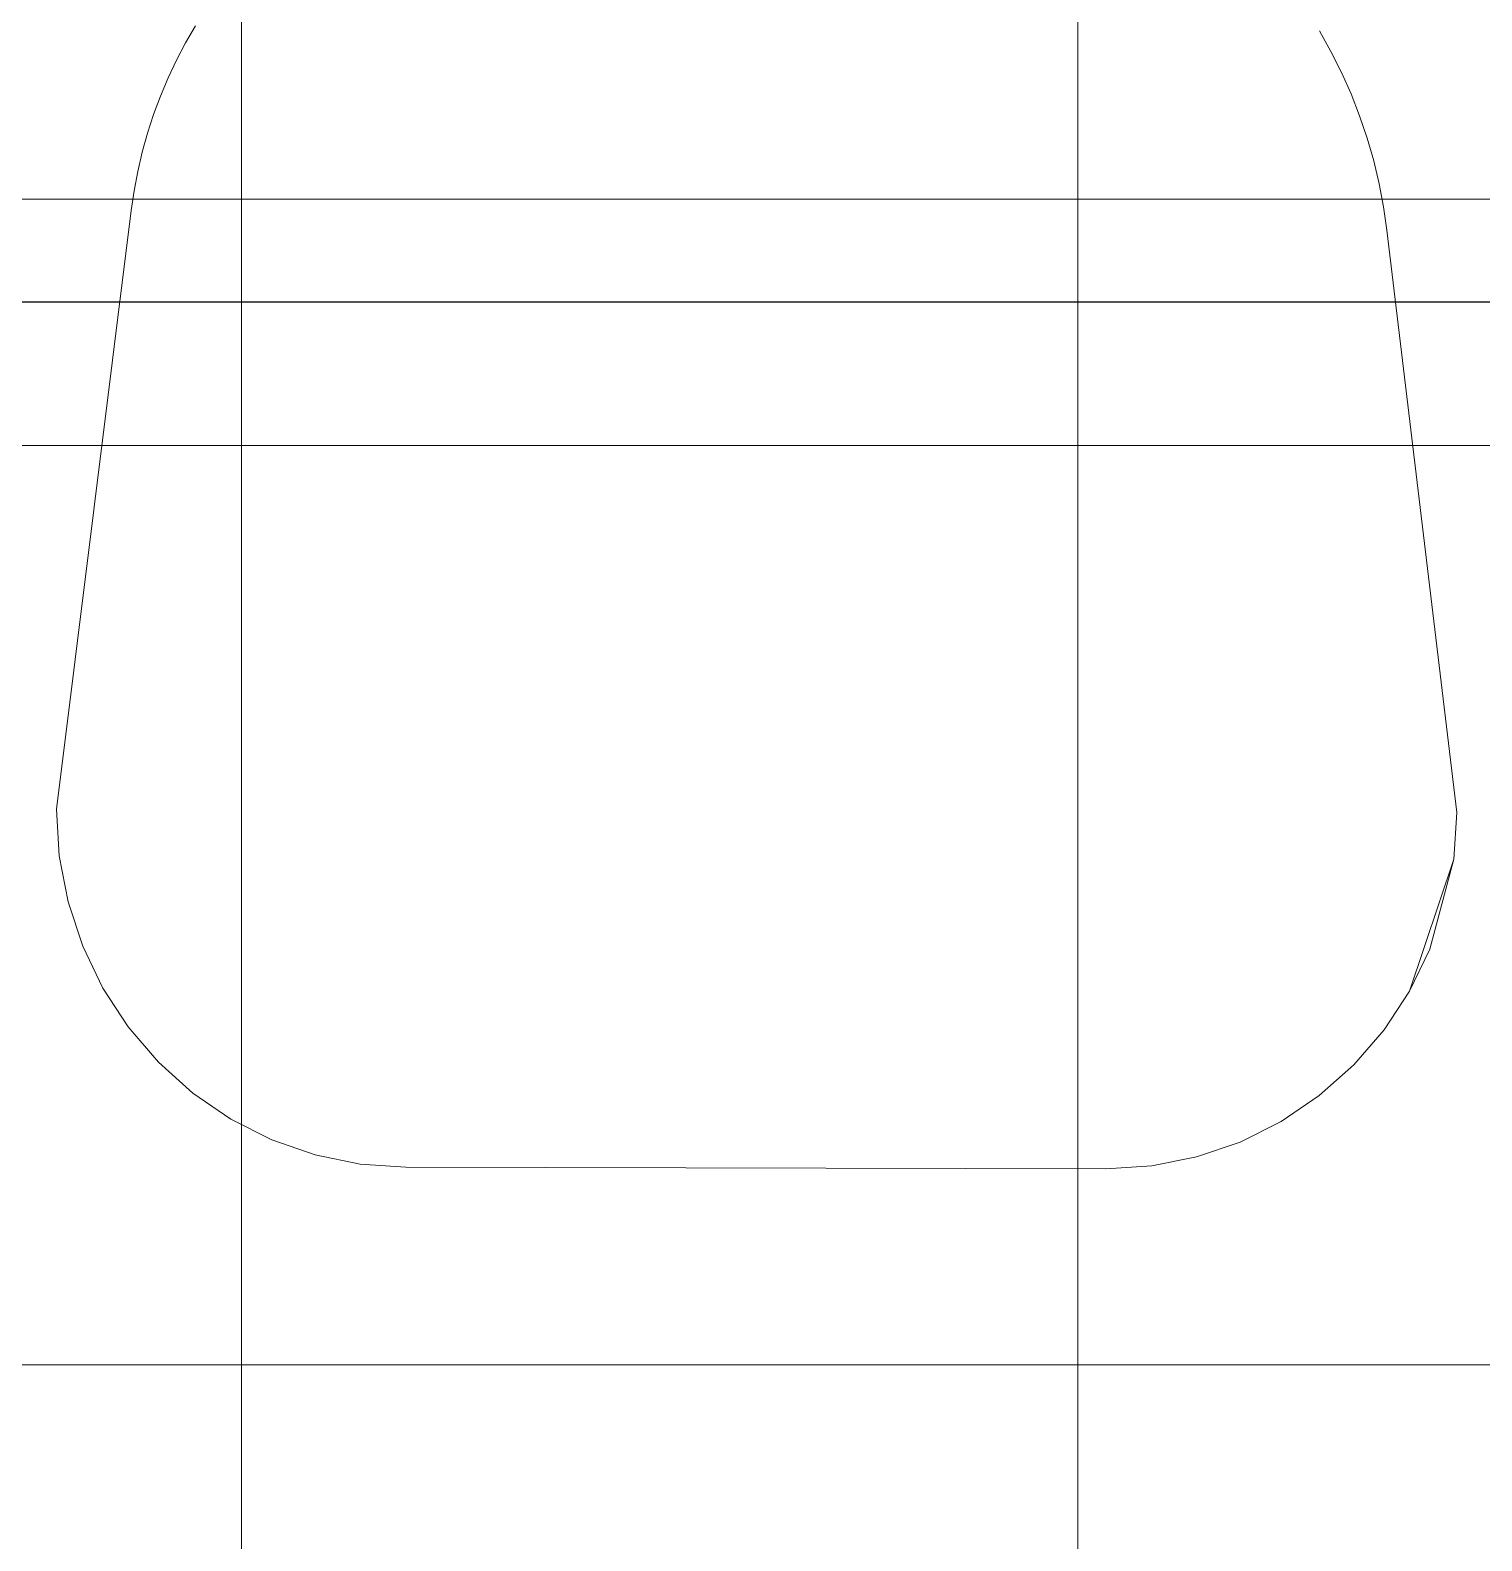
# Model space of a CAD drawing. Extents: x -566 to 72611, y -487 to 32334.
# Drawn here: x 31.8 to 47.37, y 103.25 to 119.45 of the extents above; entities that cross this region are included whole.
import ezdxf

# ---------------------------------------------------------------- set-up
doc = ezdxf.new("R2010")
doc.units = 0
doc.header["$LTSCALE"] = 0.5
doc.header["$MEASUREMENT"] = 0
doc.linetypes.add('HIDDEN', pattern=[0.375, 0.25, -0.125])
doc.layers.add('ceilling', color=141, linetype='CONTINUOUS', lineweight=18)
doc.layers.add('projection', color=153, linetype='HIDDEN', lineweight=9)
doc.layers.add('floor', color=7, linetype='CONTINUOUS', lineweight=5, true_color=0xcfcfcf)
doc.layers.add('layout', color=7, linetype='CONTINUOUS', lineweight=5, true_color=0xcfcfcf)

msp = doc.modelspace()

# ---------------------------------------------------------------- hatches: boundary and pattern name
at = {"layer": 'floor'}
h = msp.add_hatch(dxfattribs=at)
h.set_pattern_fill('ANSI37', color=256, scale=100, angle=45)
h.set_pattern_definition([(90, (243.028, 267.632), (-12.5, 9e-16), []), (180, (243.028, 267.632), (-9e-16, -12.5), [])])
h.paths.add_polyline_path([(253.46925, 349.5), (154.11744, 349.5), (154.11744, 348.5), (101.14781, 348.5), (101.14781, 349.5), (0, 349.5), (0, 344.5), (36, 344.5, -0.33835703), (0, 308.66941), (0, 308.5), (0, 173.75), (253.46925, 173.75)])
h.paths.add_polyline_path([(36, 344.5), (0, 344.5), (0, 308.66941, 0.33835703)], flags=17)
h.paths.add_polyline_path([(253.46925, 173.75), (0, 173.75), (0, 173.74997), (0, 169.75), (253.46925, 169.75)])
h.paths.add_polyline_path([(253.46925, 169.75), (0, 169.75), (0, 149.21137), (36, 149.21137, -0.33835703), (0, 113.38078), (0, 113.21137), (0, 29.94998), (0, -5), (253.46925, -5)])
h.paths.add_polyline_path([(36, 149.21137), (0, 149.21137), (0, 113.38078, 0.33835703)], flags=17)
h.paths.add_polyline_path([(575.25, 169.75), (510, 169.75), (474.75, 169.75), (327.5, 169.75), (285.46925, 169.75), (285.46925, 165.75), (253.46925, 165.75), (253.46925, -5), (263.99725, -5), (263.99725, 95.99051), (287, 95.99051), (287, 97.5), (292, 97.5), (292, -5), (341.25, -5), (341.25, 13.02988), (341.25012, 15.02988), (346.24839, 15.02988, 0.36108524), (374.08728, 41.24999), (346.25012, 41.24999), (346.25012, 42.99999), (341.25, 42.99999), (341.25, 44.99999), (341.25, 97.5), (357.75, 97.5), (405.75, 97.5), (575.25, 97.5)])

# ---------------------------------------------------------------- linework, layer by layer
at = {"layer": 'ceilling'}
for p, q in [((34.06343, 169.75), (34.06343, -5)), ((0, 115), (575.25, 115)), ((0, 115), (575.25, 115))]:
    msp.add_line(p, q, dxfattribs=at)
at = {"layer": 'layout'}
for points in [[(33.46248, 119.31825, 59.43378), (33.46248, 119.31825, 59.43378), (33.46248, 119.31825, 60.56059), (33.56807, 119.50062, 59.43378)], [(33.56807, 119.50062, 60.56059), (33.56807, 119.50062, 60.56059), (33.56807, 119.50062, 59.43378), (33.46248, 119.31825, 60.56059)], [(45.75005, 119.22519, 60.56059), (45.75005, 119.22519, 60.56059), (45.75005, 119.22519, 59.43378), (45.62678, 119.44484, 60.56059)], [(45.62678, 119.44484, 59.43378), (45.62678, 119.44484, 59.43378), (45.62678, 119.44484, 60.56059), (45.75005, 119.22519, 59.43378)], [(33.36469, 119.13158, 59.43378), (33.36469, 119.13158, 59.43378), (33.36469, 119.13158, 60.56059), (33.46248, 119.31825, 59.43378)], [(33.46248, 119.31825, 60.56059), (33.46248, 119.31825, 60.56059), (33.46248, 119.31825, 59.43378), (33.36469, 119.13158, 60.56059)], [(33.27477, 118.94075, 59.43378), (33.27477, 118.94075, 59.43378), (33.27477, 118.94075, 60.56059), (33.36469, 119.13158, 59.43378)], [(33.36469, 119.13158, 60.56059), (33.36469, 119.13158, 60.56059), (33.36469, 119.13158, 59.43378), (33.27477, 118.94075, 60.56059)], [(45.86308, 118.99995, 60.56059), (45.86308, 118.99995, 60.56059), (45.86308, 118.99995, 59.43378), (45.75005, 119.22519, 60.56059)], [(45.75005, 119.22519, 59.43378), (45.75005, 119.22519, 59.43378), (45.75005, 119.22519, 60.56059), (45.86308, 118.99995, 59.43378)], [(33.19302, 118.74612, 59.43378), (33.19302, 118.74612, 59.43378), (33.19302, 118.74612, 60.56059), (33.27477, 118.94075, 59.43378)], [(33.27477, 118.94075, 60.56059), (33.27477, 118.94075, 60.56059), (33.27477, 118.94075, 59.43378), (33.19302, 118.74612, 60.56059)], [(45.96567, 118.76961, 60.56059), (45.96567, 118.76961, 60.56059), (45.96567, 118.76961, 59.43378), (45.86308, 118.99995, 60.56059)], [(45.86308, 118.99995, 59.43378), (45.86308, 118.99995, 59.43378), (45.86308, 118.99995, 60.56059), (45.96567, 118.76961, 59.43378)], [(45.96567, 118.76961, 59.43378), (45.96567, 118.76961, 59.43378), (45.96567, 118.76961, 60.56059), (46.05759, 118.53454, 59.43378)], [(45.96567, 118.76961, 60.56059), (45.96567, 118.76961, 60.56059), (46.05759, 118.53454, 59.43378), (46.05759, 118.53454, 60.56059)], [(33.11945, 118.54817, 59.43378), (33.11945, 118.54817, 59.43378), (33.11945, 118.54817, 60.56059), (33.19302, 118.74612, 59.43378)], [(33.19302, 118.74612, 60.56059), (33.19302, 118.74612, 60.56059), (33.19302, 118.74612, 59.43378), (33.11945, 118.54817, 60.56059)], [(33.05428, 118.34715, 59.43378), (33.05428, 118.34715, 59.43378), (33.05428, 118.34715, 60.56059), (33.11945, 118.54817, 59.43378)], [(33.11945, 118.54817, 60.56059), (33.11945, 118.54817, 60.56059), (33.11945, 118.54817, 59.43378), (33.05428, 118.34715, 60.56059)], [(46.13861, 118.29533, 60.56059), (46.13861, 118.29533, 60.56059), (46.13861, 118.29533, 59.43378), (46.05759, 118.53454, 60.56059)], [(46.05759, 118.53454, 59.43378), (46.05759, 118.53454, 59.43378), (46.05759, 118.53454, 60.56059), (46.13861, 118.29533, 59.43378)], [(32.9976, 118.14342, 59.43378), (32.9976, 118.14342, 59.43378), (32.9976, 118.14342, 60.56059), (33.05428, 118.34715, 59.43378)], [(33.05428, 118.34715, 60.56059), (33.05428, 118.34715, 60.56059), (33.05428, 118.34715, 59.43378), (32.9976, 118.14342, 60.56059)], [(46.20857, 118.0525, 60.56059), (46.20857, 118.0525, 60.56059), (46.20857, 118.0525, 59.43378), (46.13861, 118.29533, 60.56059)], [(46.13861, 118.29533, 59.43378), (46.13861, 118.29533, 59.43378), (46.13861, 118.29533, 60.56059), (46.20857, 118.0525, 59.43378)], [(32.94951, 117.93747, 59.43378), (32.94951, 117.93747, 59.43378), (32.94951, 117.93747, 60.56059), (32.9976, 118.14342, 59.43378)], [(32.9976, 118.14342, 60.56059), (32.9976, 118.14342, 60.56059), (32.9976, 118.14342, 59.43378), (32.94951, 117.93747, 60.56059)], [(46.2673, 117.80663, 60.56059), (46.2673, 117.80663, 60.56059), (46.2673, 117.80663, 59.43378), (46.20857, 118.0525, 60.56059)], [(46.20857, 118.0525, 59.43378), (46.20857, 118.0525, 59.43378), (46.20857, 118.0525, 60.56059), (46.2673, 117.80663, 59.43378)], [(32.91015, 117.72956, 59.43378), (32.91015, 117.72956, 59.43378), (32.91015, 117.72956, 60.56059), (32.94951, 117.93747, 59.43378)], [(32.94951, 117.93747, 60.56059), (32.94951, 117.93747, 60.56059), (32.94951, 117.93747, 59.43378), (32.91015, 117.72956, 60.56059)], [(46.3147, 117.55823, 60.56059), (46.3147, 117.55823, 60.56059), (46.3147, 117.55823, 59.43378), (46.2673, 117.80663, 60.56059)], [(46.2673, 117.80663, 59.43378), (46.2673, 117.80663, 59.43378), (46.2673, 117.80663, 60.56059), (46.3147, 117.55823, 59.43378)], [(32.87951, 117.52016, 59.43378), (32.87951, 117.52016, 59.43378), (32.87951, 117.52016, 60.56059), (32.91015, 117.72956, 59.43378)], [(32.91015, 117.72956, 60.56059), (32.91015, 117.72956, 60.56059), (32.91015, 117.72956, 59.43378), (32.87951, 117.52016, 60.56059)], [(32.07721, 111.0967, 59.43378), (32.07721, 111.0967, 59.43378), (32.07721, 111.0967, 60.56059), (32.87951, 117.52016, 59.43378)], [(32.87951, 117.52016, 60.56059), (32.87951, 117.52016, 60.56059), (32.87951, 117.52016, 59.43378), (32.07721, 111.0967, 60.56059)], [(46.35064, 117.30778, 60.56059), (46.35064, 117.30778, 60.56059), (46.35064, 117.30778, 59.43378), (46.3147, 117.55823, 60.56059)], [(46.3147, 117.55823, 59.43378), (46.3147, 117.55823, 59.43378), (46.3147, 117.55823, 60.56059), (46.35064, 117.30778, 59.43378)], [(47.1014, 111.06188, 60.56059), (47.1014, 111.06188, 60.56059), (47.1014, 111.06188, 59.43378), (46.35064, 117.30778, 60.56059)], [(46.35064, 117.30778, 59.43378), (46.35064, 117.30778, 59.43378), (46.35064, 117.30778, 60.56059), (47.1014, 111.06188, 59.43378)], [(24.82161, 116.53768, 70.22398), (54.24678, 116.53951, 70.2116), (24.82148, 116.53951, 70.2116)], [(54.24678, 116.53951, 70.2116), (24.82161, 116.53768, 70.22398), (54.24678, 116.53768, 70.22398)], [(32.10815, 110.59663, 59.43378), (32.10815, 110.59663, 59.43378), (32.10815, 110.59663, 60.56059), (32.07721, 111.0967, 59.43378)], [(32.07721, 111.0967, 60.56059), (32.07721, 111.0967, 60.56059), (32.07721, 111.0967, 59.43378), (32.10815, 110.59663, 60.56059)], [(47.0681, 110.56196, 60.56059), (47.0681, 110.56196, 60.56059), (47.0681, 110.56196, 59.43378), (47.1014, 111.06188, 60.56059)], [(47.1014, 111.06188, 59.43378), (47.1014, 111.06188, 59.43378), (47.1014, 111.06188, 60.56059), (47.0681, 110.56196, 59.43378)], [(32.2029, 110.10483, 59.43378), (32.2029, 110.10483, 59.43378), (32.2029, 110.10483, 60.56059), (32.10815, 110.59663, 59.43378)], [(32.10815, 110.59663, 60.56059), (32.10815, 110.59663, 60.56059), (32.10815, 110.59663, 59.43378), (32.2029, 110.10483, 60.56059)], [(47.0681, 110.56196, 59.43378), (47.0681, 110.56196, 59.43378), (46.81208, 109.59648, 60.56059), (46.59373, 109.14753, 59.43378)], [(32.3597, 109.62998, 59.43378), (32.3597, 109.62998, 59.43378), (32.3597, 109.62998, 60.56059), (32.2029, 110.10483, 59.43378)], [(32.2029, 110.10483, 60.56059), (32.2029, 110.10483, 60.56059), (32.2029, 110.10483, 59.43378), (32.3597, 109.62998, 60.56059)], [(32.57594, 109.18002, 59.43378), (32.57594, 109.18002, 59.43378), (32.57594, 109.18002, 60.56059), (32.3597, 109.62998, 59.43378)], [(32.3597, 109.62998, 60.56059), (32.3597, 109.62998, 60.56059), (32.3597, 109.62998, 59.43378), (32.57594, 109.18002, 60.56059)], [(46.59373, 109.14753, 60.56059), (46.59373, 109.14753, 60.56059), (46.59373, 109.14753, 59.43378), (46.81208, 109.59648, 60.56059)], [(32.84798, 108.76264, 59.43378), (32.84798, 108.76264, 59.43378), (32.84798, 108.76264, 60.56059), (32.57594, 109.18002, 59.43378)], [(32.57594, 109.18002, 60.56059), (32.57594, 109.18002, 60.56059), (32.57594, 109.18002, 59.43378), (32.84798, 108.76264, 60.56059)], [(46.31981, 108.73141, 60.56059), (46.31981, 108.73141, 60.56059), (46.31981, 108.73141, 59.43378), (46.59373, 109.14753, 60.56059)], [(46.59373, 109.14753, 59.43378), (46.59373, 109.14753, 59.43378), (46.59373, 109.14753, 60.56059), (46.31981, 108.73141, 59.43378)], [(33.17102, 108.38518, 59.43378), (33.17102, 108.38518, 59.43378), (33.17102, 108.38518, 60.56059), (32.84798, 108.76264, 59.43378)], [(32.84798, 108.76264, 60.56059), (32.84798, 108.76264, 60.56059), (32.84798, 108.76264, 59.43378), (33.17102, 108.38518, 60.56059)], [(45.99499, 108.35545, 60.56059), (45.99499, 108.35545, 60.56059), (45.99499, 108.35545, 59.43378), (46.31981, 108.73141, 60.56059)], [(46.31981, 108.73141, 59.43378), (46.31981, 108.73141, 59.43378), (46.31981, 108.73141, 60.56059), (45.99499, 108.35545, 59.43378)], [(33.17102, 108.38518, 59.43378), (33.17102, 108.38518, 59.43378), (33.53964, 108.05388, 59.43378), (33.17102, 108.38518, 60.56059)], [(33.53964, 108.05388, 60.56059), (33.53964, 108.05388, 60.56059), (33.17102, 108.38518, 60.56059), (33.53964, 108.05388, 59.43378)], [(45.62484, 108.02587, 59.43378), (45.62484, 108.02587, 59.43378), (45.99499, 108.35545, 59.43378), (45.62484, 108.02587, 60.56059)], [(45.99499, 108.35545, 60.56059), (45.99499, 108.35545, 60.56059), (45.62484, 108.02587, 60.56059), (45.99499, 108.35545, 59.43378)], [(33.53964, 108.05388, 59.43378), (33.53964, 108.05388, 59.43378), (33.9475, 107.77449, 59.43378), (33.53964, 108.05388, 60.56059)], [(33.9475, 107.77449, 60.56059), (33.9475, 107.77449, 60.56059), (33.53964, 108.05388, 60.56059), (33.9475, 107.77449, 59.43378)], [(45.21566, 107.74837, 59.43378), (45.21566, 107.74837, 59.43378), (45.62484, 108.02587, 59.43378), (45.21566, 107.74837, 60.56059)], [(45.62484, 108.02587, 60.56059), (45.62484, 108.02587, 60.56059), (45.21566, 107.74837, 60.56059), (45.62484, 108.02587, 59.43378)], [(33.9475, 107.77449, 59.43378), (33.9475, 107.77449, 59.43378), (34.38766, 107.55179, 59.43378), (33.9475, 107.77449, 60.56059)], [(34.38766, 107.55179, 60.56059), (34.38766, 107.55179, 60.56059), (33.9475, 107.77449, 60.56059), (34.38766, 107.55179, 59.43378)], [(44.77451, 107.52771, 59.43378), (44.77451, 107.52771, 59.43378), (45.21566, 107.74837, 59.43378), (44.77451, 107.52771, 60.56059)], [(45.21566, 107.74837, 60.56059), (45.21566, 107.74837, 60.56059), (44.77451, 107.52771, 60.56059), (45.21566, 107.74837, 59.43378)], [(34.38766, 107.55179, 59.43378), (34.38766, 107.55179, 59.43378), (34.8525, 107.38958, 59.43378), (34.38766, 107.55179, 60.56059)], [(34.8525, 107.38958, 60.56059), (34.8525, 107.38958, 60.56059), (34.38766, 107.55179, 60.56059), (34.8525, 107.38958, 59.43378)], [(44.30889, 107.36766, 59.43378), (44.30889, 107.36766, 59.43378), (44.77451, 107.52771, 59.43378), (44.30889, 107.36766, 60.56059)], [(44.77451, 107.52771, 60.56059), (44.77451, 107.52771, 60.56059), (44.30889, 107.36766, 60.56059), (44.77451, 107.52771, 59.43378)], [(34.8525, 107.38958, 59.43378), (34.8525, 107.38958, 59.43378), (35.33414, 107.29081, 59.43378), (34.8525, 107.38958, 60.56059)], [(35.33414, 107.29081, 60.56059), (35.33414, 107.29081, 60.56059), (34.8525, 107.38958, 60.56059), (35.33414, 107.29081, 59.43378)], [(35.33414, 107.29081, 59.43378), (35.33414, 107.29081, 59.43378), (35.82436, 107.25683, 59.43378), (35.33414, 107.29081, 60.56059)], [(35.82436, 107.25683, 60.56059), (35.82436, 107.25683, 60.56059), (35.33414, 107.29081, 60.56059), (35.82436, 107.25683, 59.43378)], [(35.82436, 107.25683, 59.43378), (35.82436, 107.25683, 59.43378), (43.33646, 107.23942, 59.43378), (35.82436, 107.25683, 60.56059)], [(43.33646, 107.23942, 60.56059), (43.33646, 107.23942, 60.56059), (35.82436, 107.25683, 60.56059), (43.33646, 107.23942, 59.43378)], [(43.33646, 107.23942, 59.43378), (43.33646, 107.23942, 59.43378), (43.8268, 107.27112, 59.43378), (43.33646, 107.23942, 60.56059)], [(43.8268, 107.27112, 60.56059), (43.8268, 107.27112, 60.56059), (43.33646, 107.23942, 60.56059), (43.8268, 107.27112, 59.43378)], [(43.8268, 107.27112, 59.43378), (43.8268, 107.27112, 59.43378), (44.30889, 107.36766, 59.43378), (43.8268, 107.27112, 60.56059)], [(44.30889, 107.36766, 60.56059), (44.30889, 107.36766, 60.56059), (43.8268, 107.27112, 60.56059), (44.30889, 107.36766, 59.43378)]]:
    msp.add_3dface(points, dxfattribs=at)
at = {"layer": 'projection'}
msp.add_arc((-5.44307, 154.84998), 41.8249, 275.40963, 352.252091, dxfattribs=at)

doc.saveas('drawing.dxf')
